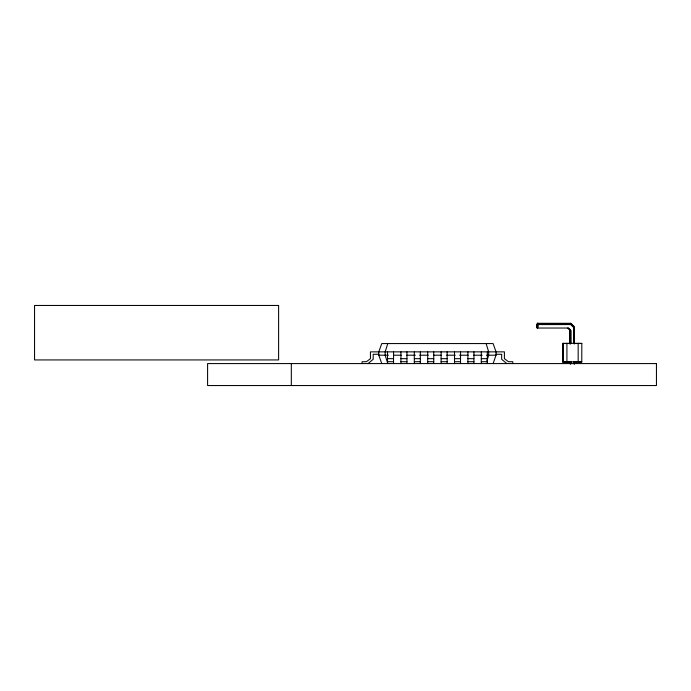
<?xml version="1.0" encoding="UTF-8"?>
<svg xmlns="http://www.w3.org/2000/svg" width="691" height="691" viewBox="0 0 691 691"><rect width="100%" height="100%" fill="white"/><g stroke="black" fill="none" stroke-linecap="round" stroke-linejoin="round"><path stroke-width="1.04" d="M486.689 361.721L488.684 355.209L488.684 351.857L486.118 343.565M387.772 343.565L385.163 351.857L385.163 355.209L387.772 363.578M493.106 363.578L496.034 355.209L496.034 351.857L493.106 343.565L381.743 343.565L378.806 351.857L378.806 355.209L381.743 363.578M368.027 363.578L373.183 359.303L373.183 354.276L378.806 354.276M537.097 326.593L537.348 323.302L570.826 323.302L574.299 326.679L574.299 343.712M574.178 343.919L574.178 327.949L570.706 324.571L537.745 324.571C537.348 337.199 537.719 314.725 537.857 326.765M536.769 327.292L537.019 324.001L537.227 328.035L568.227 328.035L570.706 330.514L570.706 343.444M536.976 327.862L537.538 324.001L570.507 324.001L573.971 327.379L573.971 343.349M562.69 343.505L570.991 343.505M573.504 343.505L581.77 343.505M496.034 354.276L501.657 354.276L501.657 359.303L506.814 363.578M378.806 355.209L388.394 355.209M393.792 355.209L401.333 355.209M406.731 355.209L415.351 355.209M419.67 355.209L428.29 355.209M433.689 355.209L441.238 355.209M446.628 355.209L455.257 355.209M459.567 355.209L468.196 355.209M473.585 355.209L482.214 355.209M486.524 355.209L496.034 355.209M387.521 358.672L393.55 358.672M400.918 358.672L406.947 358.672M414.315 358.672L420.344 358.672M427.712 358.672L433.741 358.672M441.108 358.672L447.137 358.672M454.505 358.672L460.534 358.672M467.902 358.672L473.931 358.672M481.299 358.672L487.328 358.672M387.521 361.713L393.55 361.713M400.918 361.713L406.947 361.713M414.315 361.713L420.344 361.713M427.712 361.713L433.741 361.713M441.108 361.713L447.137 361.713M454.505 361.713L460.534 361.713M467.902 361.713L473.931 361.713M481.299 361.713L487.328 361.713M562.75 361.885L581.822 361.885M570.991 362.067L562.69 362.067L562.75 343.323L581.822 343.323L581.77 362.067L573.504 362.067M570.308 323.302L573.78 326.679M568.641 328.087L570.507 329.944L570.507 343.945M567.708 328.035L570.196 330.514L570.196 343.444M578.168 343.323L578.168 361.885M574.299 361.808L574.299 363.941M574.178 362.015L574.178 364.14M573.971 361.445L573.971 363.57M570.826 330.324L570.826 343.254M570.826 361.557L570.826 363.716M570.706 361.756L570.706 363.907M570.308 330.324L570.308 343.254M570.308 361.557L570.308 363.716M570.196 361.756L570.196 363.907M569.989 329.944L569.989 343.945M566.914 343.323L566.914 361.885M563.26 343.323L563.26 361.885M563.208 343.505L563.208 362.067M512.782 363.578L512.782 361.713L508.412 361.713L504.404 358.672L504.404 351.857L370.436 351.857L370.436 358.672L366.437 361.713L362.067 361.713L362.067 363.578M487.328 351.857L487.328 363.578M481.299 351.857L481.299 363.578M473.931 351.857L473.931 363.578M467.902 351.857L467.902 363.578M460.534 351.857L460.534 363.578M454.505 351.857L454.505 363.578M447.137 351.857L447.137 363.578M441.108 351.857L441.108 363.578M433.741 351.857L433.741 363.578M427.712 351.857L427.712 363.578M420.344 351.857L420.344 363.578M414.315 351.857L414.315 363.578M406.947 351.857L406.947 363.578M400.918 351.857L400.918 363.578M393.55 351.857L393.55 363.578M387.521 351.857L387.521 363.578M291.326 363.578L291.326 385.543M278.611 305.457L34.55 305.457L34.55 359.933L278.611 359.933L278.611 305.457M656.45 363.578L207.594 363.578L207.594 385.543L656.45 385.543L656.45 363.578"/></g></svg>
